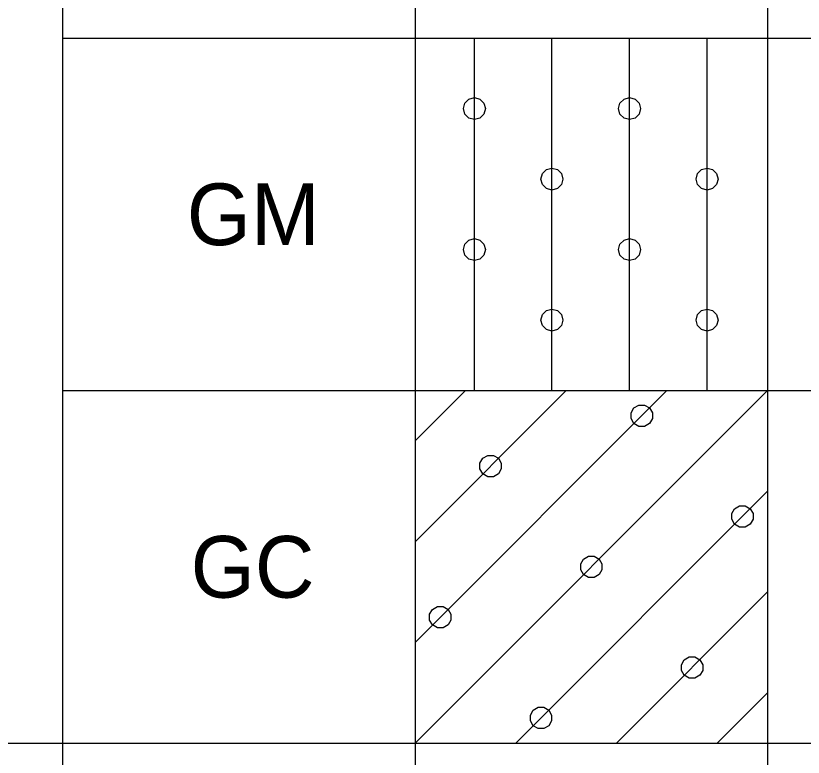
# Model space of a CAD drawing. Extents: x 999 to 1036.7, y 999 to 1022.7.
# Drawn here: x 1012.12 to 1014.354, y 1009.46 to 1011.563 of the extents above; entities that cross this region are included whole.
import ezdxf

# ---------------------------------------------------------------- set-up
doc = ezdxf.new("R2010")
doc.units = 0
for name, color, linetype in [('40-Pattern Areas', 7, 'Continuous'), ('41-Bearing Pads', 7, 'Continuous'), ('42-Substructures', 7, 'Continuous')]:
    doc.layers.add(name, color=color, linetype=linetype)

msp = doc.modelspace()

# ---------------------------------------------------------------- linework, layer by layer
at = {"layer": '40-Pattern Areas'}
for p, q in [((1013.421, 1010.5), (1013.421, 1011.5)), ((1013.641, 1010.5), (1013.641, 1011.5)), ((1013.861, 1010.5), (1013.861, 1011.5)), ((1014.081, 1010.5), (1014.081, 1011.5)), ((1013.421, 1011.3), (1013.421, 1011.3)), ((1013.861, 1011.3), (1013.861, 1011.3)), ((1013.641, 1011.1), (1013.641, 1011.1)), ((1014.081, 1011.1), (1014.081, 1011.1)), ((1013.421, 1010.9), (1013.421, 1010.9)), ((1013.861, 1010.9), (1013.861, 1010.9)), ((1013.641, 1010.7), (1013.641, 1010.7)), ((1014.081, 1010.7), (1014.081, 1010.7)), ((1013.8955, 1010.4285), (1013.8955, 1010.4285)), ((1013.467, 1010.2857), (1013.467, 1010.2857)), ((1014.1812, 1010.1428), (1014.1812, 1010.1428)), ((1013.7527, 1010), (1013.7527, 1010)), ((1013.3242, 1009.8572), (1013.3242, 1009.8572)), ((1014.0383, 1009.7143), (1014.0383, 1009.7143)), ((1013.6098, 1009.5715), (1013.6098, 1009.5715))]:
    msp.add_line(p, q, dxfattribs=at)
for points in [[(1013.421, 1011.3313), (1013.4366, 1011.3271), (1013.4481, 1011.3156), (1013.4523, 1011.3), (1013.4481, 1011.2844), (1013.4366, 1011.2729), (1013.421, 1011.2688), (1013.4054, 1011.2729), (1013.3939, 1011.2844), (1013.3898, 1011.3), (1013.3939, 1011.3156), (1013.4054, 1011.3271)], [(1013.861, 1011.2688), (1013.8454, 1011.2729), (1013.8339, 1011.2844), (1013.8298, 1011.3), (1013.8339, 1011.3156), (1013.8454, 1011.3271), (1013.861, 1011.3313), (1013.8766, 1011.3271), (1013.8881, 1011.3156), (1013.8923, 1011.3), (1013.8881, 1011.2844), (1013.8766, 1011.2729)], [(1013.641, 1011.1313), (1013.6566, 1011.1271), (1013.6681, 1011.1156), (1013.6723, 1011.1), (1013.6681, 1011.0844), (1013.6566, 1011.0729), (1013.641, 1011.0688), (1013.6254, 1011.0729), (1013.6139, 1011.0844), (1013.6098, 1011.1), (1013.6139, 1011.1156), (1013.6254, 1011.1271)], [(1014.081, 1011.0688), (1014.0654, 1011.0729), (1014.0539, 1011.0844), (1014.0498, 1011.1), (1014.0539, 1011.1156), (1014.0654, 1011.1271), (1014.081, 1011.1313), (1014.0966, 1011.1271), (1014.1081, 1011.1156), (1014.1123, 1011.1), (1014.1081, 1011.0844), (1014.0966, 1011.0729)], [(1013.421, 1010.9313), (1013.4366, 1010.9271), (1013.4481, 1010.9156), (1013.4523, 1010.9), (1013.4481, 1010.8844), (1013.4366, 1010.8729), (1013.421, 1010.8688), (1013.4054, 1010.8729), (1013.3939, 1010.8844), (1013.3898, 1010.9), (1013.3939, 1010.9156), (1013.4054, 1010.9271)], [(1013.861, 1010.8688), (1013.8454, 1010.8729), (1013.8339, 1010.8844), (1013.8298, 1010.9), (1013.8339, 1010.9156), (1013.8454, 1010.9271), (1013.861, 1010.9313), (1013.8766, 1010.9271), (1013.8881, 1010.9156), (1013.8923, 1010.9), (1013.8881, 1010.8844), (1013.8766, 1010.8729)], [(1013.641, 1010.7313), (1013.6566, 1010.7271), (1013.6681, 1010.7156), (1013.6723, 1010.7), (1013.6681, 1010.6844), (1013.6566, 1010.6729), (1013.641, 1010.6688), (1013.6254, 1010.6729), (1013.6139, 1010.6844), (1013.6098, 1010.7), (1013.6139, 1010.7156), (1013.6254, 1010.7271)], [(1014.081, 1010.6688), (1014.0654, 1010.6729), (1014.0539, 1010.6844), (1014.0498, 1010.7), (1014.0539, 1010.7156), (1014.0654, 1010.7271), (1014.081, 1010.7313), (1014.0966, 1010.7271), (1014.1081, 1010.7156), (1014.1123, 1010.7), (1014.1081, 1010.6844), (1014.0966, 1010.6729)], [(1013.9176, 1010.4506), (1013.9257, 1010.4366), (1013.9257, 1010.4204), (1013.9176, 1010.4064), (1013.9036, 1010.3983), (1013.8874, 1010.3983), (1013.8734, 1010.4064), (1013.8653, 1010.4204), (1013.8653, 1010.4366), (1013.8734, 1010.4506), (1013.8874, 1010.4587), (1013.9036, 1010.4587)], [(1013.4891, 1010.2636), (1013.4751, 1010.2555), (1013.4589, 1010.2555), (1013.4449, 1010.2636), (1013.4368, 1010.2776), (1013.4368, 1010.2938), (1013.4449, 1010.3078), (1013.4589, 1010.3158), (1013.4751, 1010.3158), (1013.4891, 1010.3078), (1013.4972, 1010.2938), (1013.4972, 1010.2776)], [(1014.1591, 1010.1208), (1014.151, 1010.1348), (1014.151, 1010.1509), (1014.1591, 1010.1649), (1014.1731, 1010.173), (1014.1893, 1010.173), (1014.2033, 1010.1649), (1014.2113, 1010.1509), (1014.2113, 1010.1348), (1014.2033, 1010.1208), (1014.1893, 1010.1127), (1014.1731, 1010.1127)], [(1013.7748, 1010.0221), (1013.7828, 1010.0081), (1013.7828, 1009.9919), (1013.7748, 1009.9779), (1013.7608, 1009.9698), (1013.7446, 1009.9698), (1013.7306, 1009.9779), (1013.7225, 1009.9919), (1013.7225, 1010.0081), (1013.7306, 1010.0221), (1013.7446, 1010.0302), (1013.7608, 1010.0302)], [(1013.3463, 1009.8793), (1013.3543, 1009.8653), (1013.3543, 1009.8491), (1013.3463, 1009.8351), (1013.3323, 1009.827), (1013.3161, 1009.827), (1013.3021, 1009.8351), (1013.294, 1009.8491), (1013.294, 1009.8653), (1013.3021, 1009.8793), (1013.3161, 1009.8873), (1013.3323, 1009.8873)], [(1014.0163, 1009.6923), (1014.0082, 1009.7063), (1014.0082, 1009.7224), (1014.0163, 1009.7364), (1014.0303, 1009.7445), (1014.0464, 1009.7445), (1014.0604, 1009.7364), (1014.0685, 1009.7224), (1014.0685, 1009.7063), (1014.0604, 1009.6923), (1014.0464, 1009.6842), (1014.0303, 1009.6842)], [(1013.5878, 1009.5494), (1013.5797, 1009.5634), (1013.5797, 1009.5796), (1013.5878, 1009.5936), (1013.6018, 1009.6017), (1013.6179, 1009.6017), (1013.6319, 1009.5936), (1013.64, 1009.5796), (1013.64, 1009.5634), (1013.6319, 1009.5494), (1013.6179, 1009.5413), (1013.6018, 1009.5413)]]:
    msp.add_lwpolyline(points, close=True, dxfattribs=at)
for points in [[(1013.2527, 1009.5), (1014.2527, 1010.5)], [(1013.2527, 1009.7857), (1013.967, 1010.5)], [(1013.2527, 1010.0713), (1013.6813, 1010.5)], [(1013.2527, 1010.357), (1013.3957, 1010.5)], [(1013.5383, 1009.5), (1014.2527, 1010.2143)], [(1013.824, 1009.5), (1014.2527, 1009.9287)], [(1014.1097, 1009.5), (1014.2527, 1009.643)]]:
    msp.add_lwpolyline(points, dxfattribs=at)
at = {"layer": '41-Bearing Pads'}
for p, q in [((1013.2527, 1013.5), (1013.2527, 1000.5)), ((1012.2527, 1011.5), (1020.2527, 1011.5)), ((1012.2527, 1010.5), (1020.2527, 1010.5)), ((1009.2527, 1009.5), (1020.2527, 1009.5))]:
    msp.add_line(p, q, dxfattribs=at)
at = {"layer": '42-Substructures'}
for p, q in [((1012.2527, 1013.875), (1012.2527, 1000.5)), ((1014.2527, 1013.875), (1014.2527, 1000.5))]:
    msp.add_line(p, q, dxfattribs=at)

# ---------------------------------------------------------------- texts
at = {"layer": '41-Bearing Pads'}
for s, p in [('GM', (1012.6053, 1010.9125)), ('GC', (1012.6163, 1009.9125))]:
    msp.add_text(s, height=0.175, dxfattribs=at).set_placement(p)

doc.saveas('drawing.dxf')
